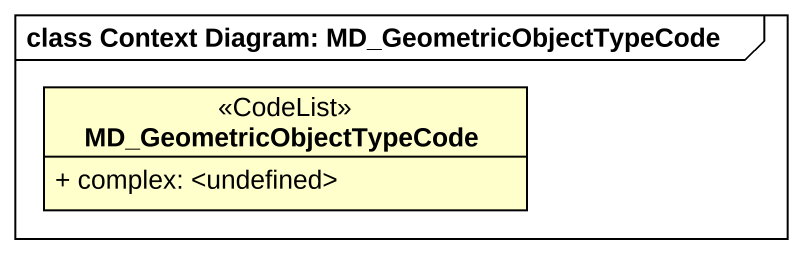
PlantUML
@startuml
mainframe class Context Diagram: MD_GeometricObjectTypeCode
hide circle
hide empty members
skinparam classAttributeIconSize 0
class MD_GeometricObjectTypeCode <<CodeList>> {
  + complex: <undefined>
}
@enduml
